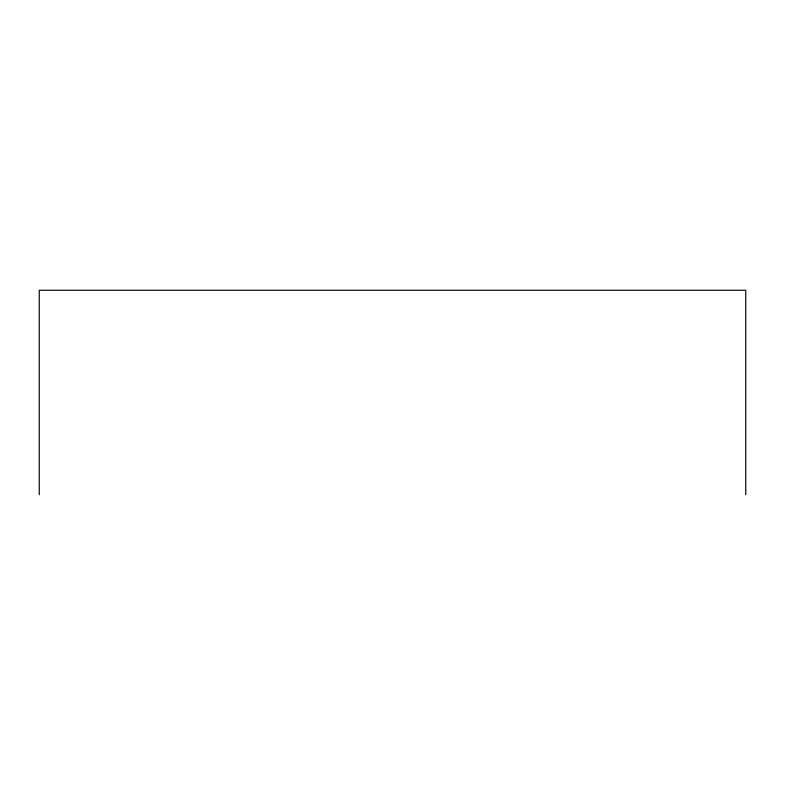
<?xml version="1.0" encoding="UTF-8"?>
<svg xmlns="http://www.w3.org/2000/svg" width="785" height="785" viewBox="0 0 785 785"><rect width="100%" height="100%" fill="white"/><g stroke="black" fill="none" stroke-linecap="round" stroke-linejoin="round"><path stroke-width="1.18" d="M745.75 494.736L745.75 290.264L39.25 290.264L39.25 494.736"/></g></svg>
